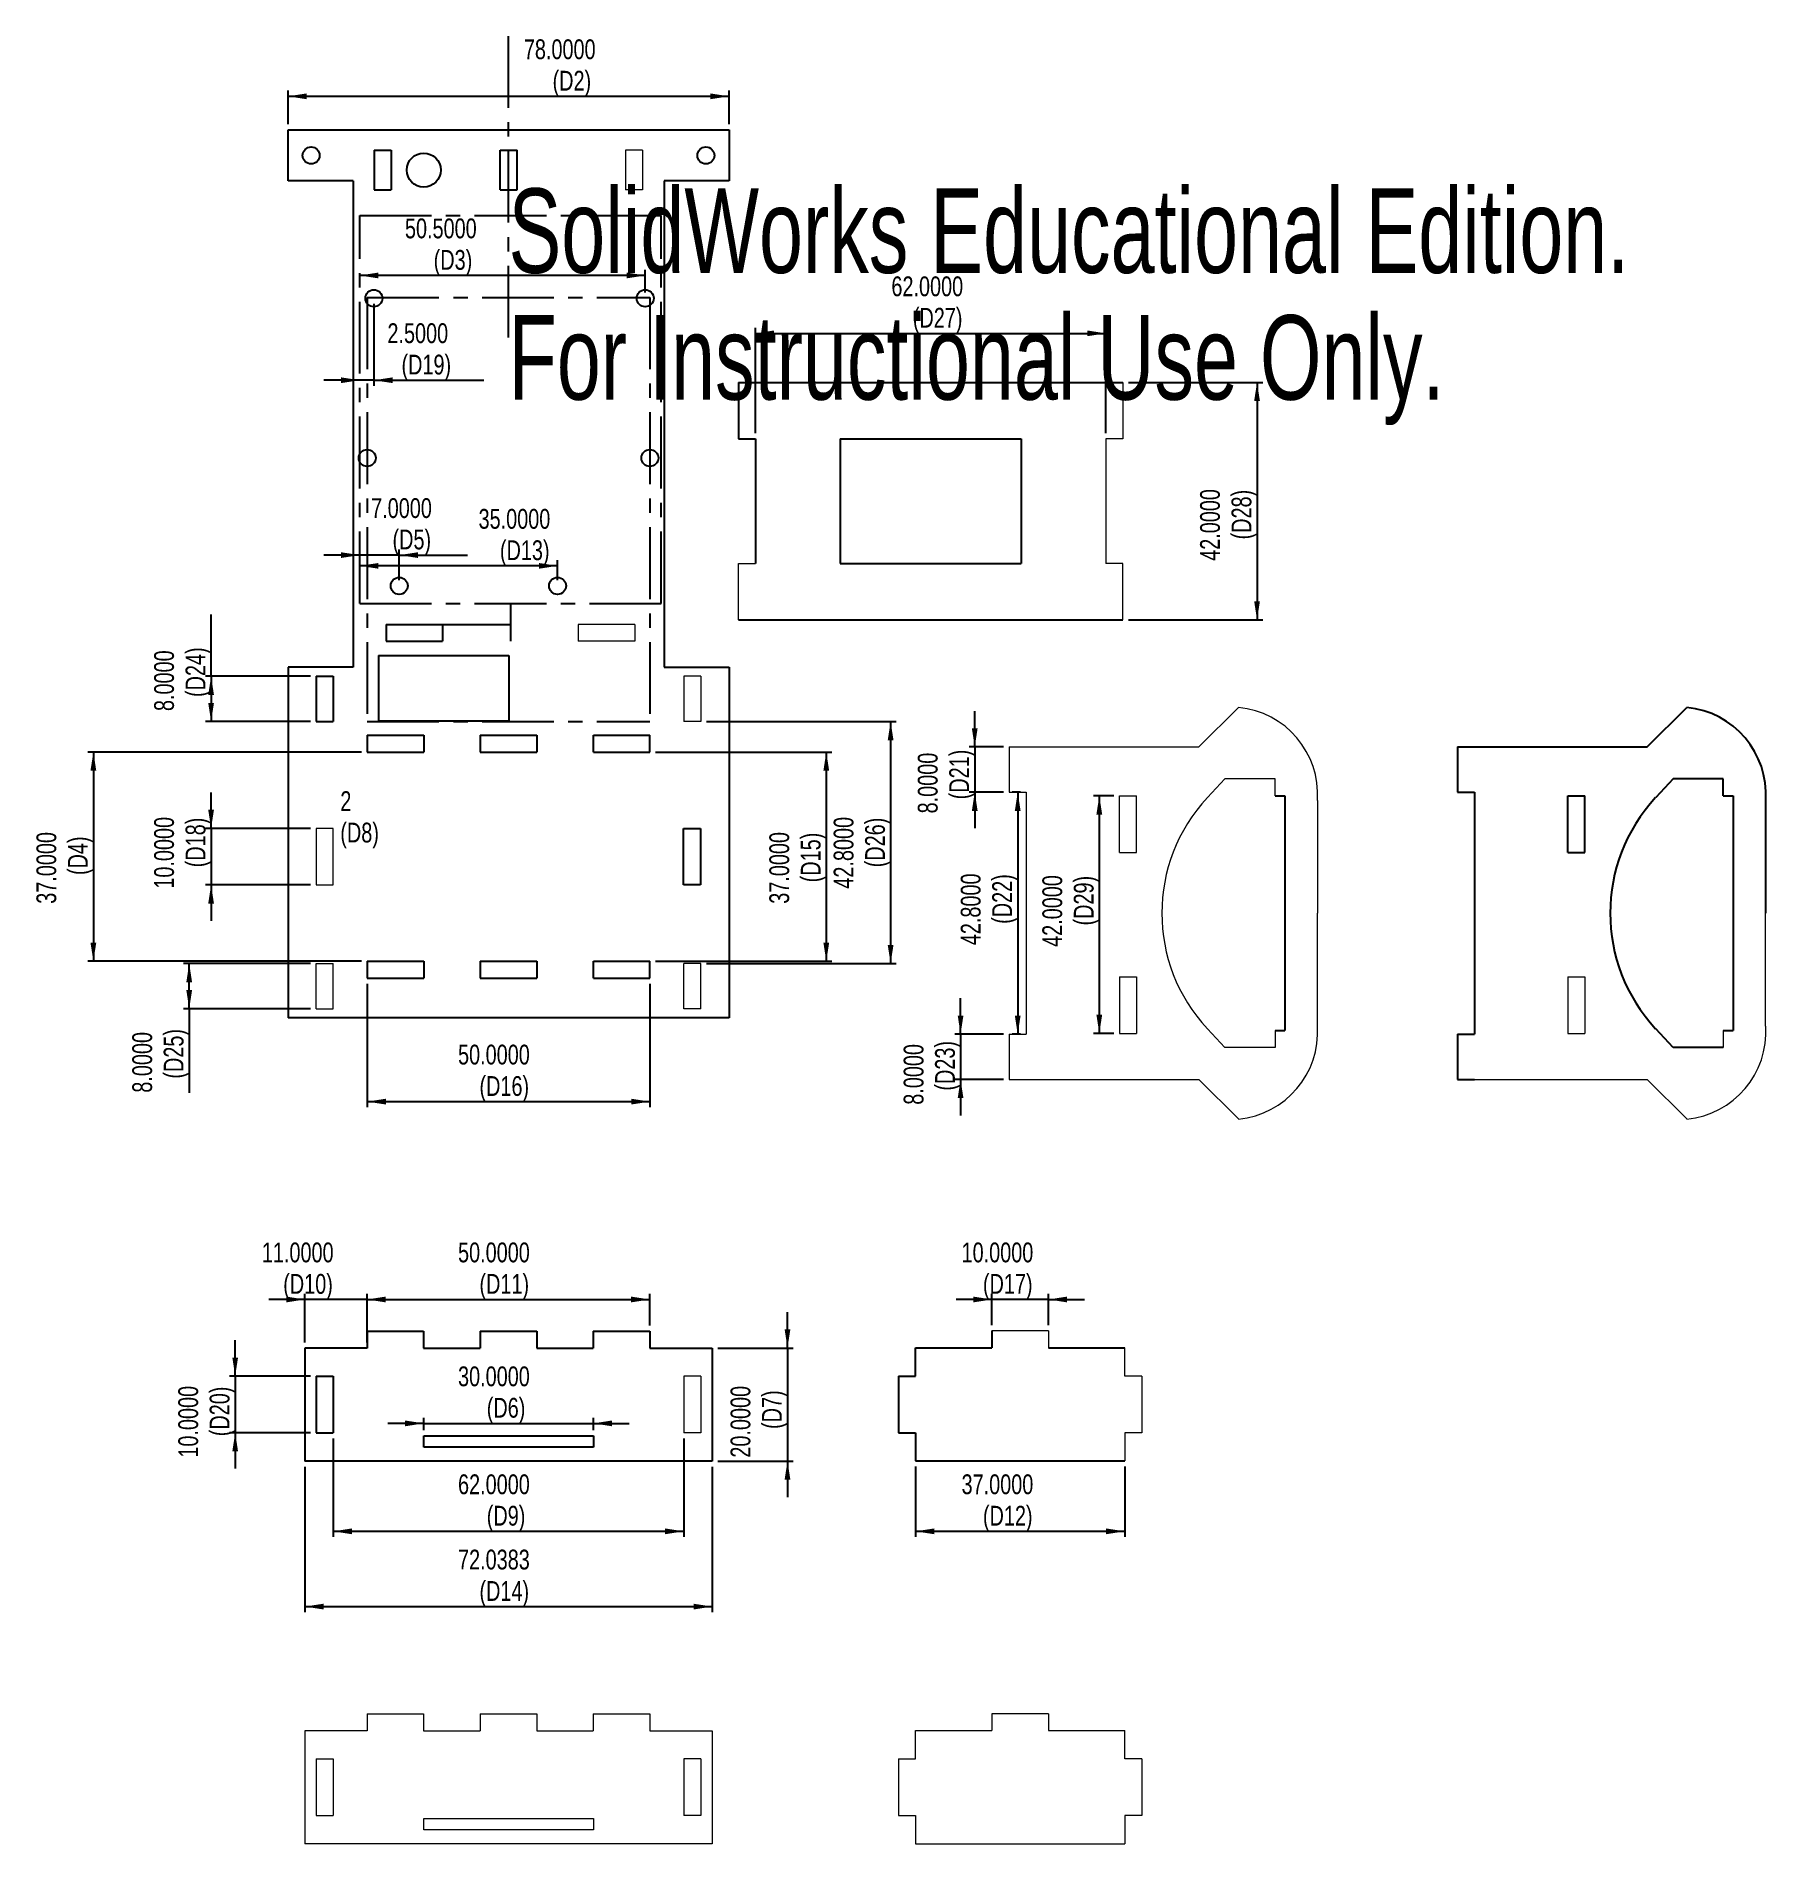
# Model space of a CAD drawing. Header units: millimetres. Extents: x -84 to 222, y -251 to 69.
import ezdxf

# ---------------------------------------------------------------- set-up
doc = ezdxf.new("R2010")
doc.units = ezdxf.units.MM
doc.linetypes.add('CENTERX2', pattern=[20.32, 12.7, -2.54, 2.54, -2.54])
doc.layers.add('SLD-0', color=179, linetype='Continuous')
doc.styles.add('SLDTEXTSTYLE0', font='TXT', dxfattribs={"width": 0.75})
doc.styles.add('SLDTEXTSTYLE1', font='TXT', dxfattribs={"width": 0.7})
doc.dimstyles.new('SLDDIMSTYLE0', dxfattribs={"dimtxt": 3.5, "dimasz": 3.302, "dimexe": 0, "dimexo": 0.0625, "dimgap": 0.875, "dimtad": 1, "dimdec": 0, "dimrnd": 1e-09, "dimzin": 4, "dimdsep": 46, "dimtxsty": 'SLDTEXTSTYLE0', "dimsah": 1, "dimcen": 0.09, "dimadec": 0, "dimazin": 1, "dimtfac": 1, "dimtdec": 4, "dimtofl": 0, "dimtmove": 0, "dimatfit": 3, "dimfxl": 1, "dimfrac": 2, "dimtolj": 1, "dimtzin": 12, "dimarcsym": 0})
doc.dimstyles.new('SLDDIMSTYLE1', dxfattribs={"dimtxt": 3.5, "dimasz": 3.302, "dimexe": 0, "dimexo": 0.0625, "dimgap": 0.875, "dimtad": 1, "dimdec": 0, "dimrnd": 1e-09, "dimzin": 4, "dimdsep": 46, "dimtxsty": 'SLDTEXTSTYLE0', "dimsah": 1, "dimcen": 0.09, "dimadec": 0, "dimazin": 1, "dimtfac": 1, "dimtdec": 4, "dimtmove": 0, "dimatfit": 0, "dimfxl": 1, "dimfrac": 2, "dimtolj": 1, "dimtzin": 12, "dimarcsym": 0})
doc.dimstyles.new('SLDDIMSTYLE2', dxfattribs={"dimtxt": 3.5, "dimasz": 3.302, "dimexe": 0, "dimexo": 0.0625, "dimgap": 0.875, "dimtad": 1, "dimdec": 0, "dimrnd": 1e-09, "dimzin": 12, "dimdsep": 46, "dimtxsty": 'SLDTEXTSTYLE0', "dimblk1": 'NONE', "dimblk2": 'NONE', "dimsah": 1, "dimcen": 0.09, "dimadec": 0, "dimazin": 3, "dimtfac": 1, "dimtdec": 4, "dimtmove": 0, "dimatfit": 0, "dimldrblk": 'NONE', "dimfxl": 1, "dimfrac": 2, "dimtolj": 1, "dimtzin": 12, "dimarcsym": 0})
doc.dimstyles.new('SLDDIMSTYLE3', dxfattribs={"dimtxt": 3.5, "dimasz": 3.302, "dimexe": 0, "dimexo": 0.0625, "dimgap": 0.875, "dimtad": 1, "dimdec": 0, "dimrnd": 1e-09, "dimzin": 12, "dimdsep": 46, "dimtxsty": 'SLDTEXTSTYLE0', "dimsah": 1, "dimcen": 0.09, "dimadec": 0, "dimazin": 3, "dimtfac": 1, "dimtdec": 4, "dimtofl": 0, "dimtmove": 0, "dimatfit": 3, "dimfxl": 1, "dimfrac": 2, "dimtolj": 1, "dimtzin": 12, "dimarcsym": 0})

# ---------------------------------------------------------------- blocks, each defined once
blk = doc.blocks.new('_D')
at = {"layer": 'SLD-0'}
for p, q in [((-39, 53.02), (-39, 58.96)), ((-39, 57.96), (39, 57.96)), ((39, 53.02), (39, 58.96))]:
    blk.add_line(p, q, dxfattribs=at)
for points in [[(-39, 57.96), (-35.7, 57.45), (-35.7, 58.47)], [(39, 57.96), (35.7, 58.47), (35.7, 57.45)]]:
    blk.add_solid(points, dxfattribs=at)
at = {"layer": 'SLD-0', "char_height": 3.5, "attachment_point": 1, "style": 'SLDTEXTSTYLE0'}
for s, insert in [('78.0000', (2.71, 68.03, 0.1)), ('(D2)', (7.79, 62.47, 0.1))]:
    blk.add_mtext(s, dxfattribs=dict(at, insert=insert))
blk = doc.blocks.new('_D_1')
at = {"layer": 'SLD-0'}
for p, q in [((24.18, 26.28), (-26.32, 26.28)), ((24.18, 23.24), (24.18, 27.28))]:
    blk.add_line(p, q, dxfattribs=at)
for points in [[(-26.32, 26.28), (-23.01, 25.77), (-23.01, 26.79)], [(24.18, 26.28), (20.88, 26.79), (20.88, 25.77)]]:
    blk.add_solid(points, dxfattribs=at)
at = {"layer": 'SLD-0', "char_height": 3.5, "attachment_point": 1, "style": 'SLDTEXTSTYLE0'}
for s, insert in [('50.5000', (-18.32, 36.35, 0.1)), ('(D3)', (-13.24, 30.79, 0.1))]:
    blk.add_mtext(s, dxfattribs=dict(at, insert=insert))
blk = doc.blocks.new('_D_2')
at = {"layer": 'SLD-0'}
for p, q in [((-19.32, -27.61), (-19.32, -22.17)), ((-26.32, -23.17), (-32.67, -23.17)), ((-19.32, -23.17), (-26.32, -23.17)), ((-19.32, -23.17), (-7.24, -23.17))]:
    blk.add_line(p, q, dxfattribs=at)
for points in [[(-26.32, -23.17), (-29.62, -22.67), (-29.62, -23.68)], [(-19.32, -23.17), (-16.01, -23.68), (-16.01, -22.67)]]:
    blk.add_solid(points, dxfattribs=at)
at = {"layer": 'SLD-0', "char_height": 3.5, "attachment_point": 1, "style": 'SLDTEXTSTYLE0'}
for s, insert in [('7.0000', (-24.3, -13.11, 0.1)), ('(D5)', (-20.52, -18.66, 0.1))]:
    blk.add_mtext(s, dxfattribs=dict(at, insert=insert))
blk = doc.blocks.new('_D_3')
at = {"color": 7, "linetype": 'Continuous', "lineweight": 0, "char_height": 3.5, "attachment_point": 1, "style": 'SLDTEXTSTYLE0'}
for s, insert in [('2', (-29.75, -64.93, 0.1)), ('(D8)', (-29.75, -70.49, 0.1))]:
    blk.add_mtext(s, dxfattribs=dict(at, insert=insert))
blk = doc.blocks.new('_NONE')
blk = doc.blocks.new('_D_4')
at = {"layer": 'SLD-0'}
for p, q in [((-26, -58), (-74.43, -58)), ((-73.43, -58), (-73.43, -95)), ((-26, -95), (-74.43, -95))]:
    blk.add_line(p, q, dxfattribs=at)
for points in [[(-73.43, -58), (-73.94, -61.3), (-72.92, -61.3)], [(-73.43, -95), (-72.92, -91.7), (-73.94, -91.7)]]:
    blk.add_solid(points, dxfattribs=at)
at = {"layer": 'SLD-0', "char_height": 3.5, "attachment_point": 1, "rotation": 90, "style": 'SLDTEXTSTYLE0'}
for s, insert in [('37.0000', (-83.5, -84.83, 0.1)), ('(D4)', (-77.94, -79.75, 0.1))]:
    blk.add_mtext(s, dxfattribs=dict(at, insert=insert))
blk = doc.blocks.new('_D_5')
at = {"layer": 'SLD-0'}
for p, q in [((85.5, -154.81), (79.15, -154.81)), ((85.5, -159.37), (85.5, -153.81)), ((95.5, -154.81), (85.5, -154.81)), ((95.5, -159.37), (95.5, -153.81)), ((95.5, -154.81), (101.85, -154.81))]:
    blk.add_line(p, q, dxfattribs=at)
for points in [[(85.5, -154.81), (82.2, -154.3), (82.2, -155.32)], [(95.5, -154.81), (98.8, -155.32), (98.8, -154.3)]]:
    blk.add_solid(points, dxfattribs=at)
at = {"layer": 'SLD-0', "char_height": 3.5, "attachment_point": 1, "style": 'SLDTEXTSTYLE0'}
for s, insert in [('10.0000', (80.13, -144.74, 0.1)), ('(D17)', (83.91, -150.3, 0.1))]:
    blk.add_mtext(s, dxfattribs=dict(at, insert=insert))
blk = doc.blocks.new('_D_6')
at = {"layer": 'SLD-0'}
for p, q in [((-52.61, -71.5), (-52.61, -65.15)), ((-35, -71.5), (-53.61, -71.5)), ((-52.61, -71.5), (-52.61, -81.5)), ((-35, -81.5), (-53.61, -81.5)), ((-52.61, -81.5), (-52.61, -87.85))]:
    blk.add_line(p, q, dxfattribs=at)
for points in [[(-52.61, -71.5), (-52.1, -68.2), (-53.12, -68.2)], [(-52.61, -81.5), (-53.12, -84.8), (-52.1, -84.8)]]:
    blk.add_solid(points, dxfattribs=at)
at = {"layer": 'SLD-0', "char_height": 3.5, "attachment_point": 1, "rotation": 90, "style": 'SLDTEXTSTYLE0'}
for s, insert in [('10.0000', (-62.68, -82.16, 0.1)), ('(D18)', (-57.12, -78.38, 0.1))]:
    blk.add_mtext(s, dxfattribs=dict(at, insert=insert))
blk = doc.blocks.new('_D_7')
at = {"layer": 'SLD-0'}
for p, q in [((-52.61, -44.6), (-52.61, -33.68)), ((-35, -44.6), (-53.61, -44.6)), ((-52.61, -44.6), (-52.61, -52.6)), ((-35, -52.6), (-53.61, -52.6))]:
    blk.add_line(p, q, dxfattribs=at)
for points in [[(-52.61, -44.6), (-53.12, -47.9), (-52.1, -47.9)], [(-52.61, -52.6), (-52.1, -49.3), (-53.12, -49.3)]]:
    blk.add_solid(points, dxfattribs=at)
at = {"layer": 'SLD-0', "char_height": 3.5, "attachment_point": 1, "rotation": 90, "style": 'SLDTEXTSTYLE0'}
for s, insert in [('8.0000', (-62.68, -50.75, 0.1)), ('(D24)', (-57.12, -48.26, 0.1))]:
    blk.add_mtext(s, dxfattribs=dict(at, insert=insert))
blk = doc.blocks.new('_D_8')
at = {"layer": 'SLD-0'}
for p, q in [((-35, -95.4), (-57.48, -95.4)), ((-56.48, -103.4), (-56.48, -95.4)), ((-35, -103.4), (-57.48, -103.4)), ((-56.48, -103.4), (-56.48, -118.24))]:
    blk.add_line(p, q, dxfattribs=at)
for points in [[(-56.48, -95.4), (-56.99, -98.7), (-55.97, -98.7)], [(-56.48, -103.4), (-55.97, -100.1), (-56.99, -100.1)]]:
    blk.add_solid(points, dxfattribs=at)
at = {"layer": 'SLD-0', "char_height": 3.5, "attachment_point": 1, "rotation": 90, "style": 'SLDTEXTSTYLE0'}
for s, insert in [('8.0000', (-66.55, -118.24, 0.1)), ('(D25)', (-60.99, -115.75, 0.1))]:
    blk.add_mtext(s, dxfattribs=dict(at, insert=insert))
blk = doc.blocks.new('_D_9')
at = {"layer": 'SLD-0'}
for p, q in [((8.68, -25.07), (-26.32, -25.07)), ((8.68, -27.61), (8.68, -24.07))]:
    blk.add_line(p, q, dxfattribs=at)
for points in [[(-26.32, -25.07), (-23.01, -25.58), (-23.01, -24.57)], [(8.68, -25.07), (5.38, -24.57), (5.38, -25.58)]]:
    blk.add_solid(points, dxfattribs=at)
at = {"layer": 'SLD-0', "char_height": 3.5, "attachment_point": 1, "style": 'SLDTEXTSTYLE0'}
for s, insert in [('35.0000', (-5.3, -15.01, 0.1)), ('(D13)', (-1.52, -20.56, 0.1))]:
    blk.add_mtext(s, dxfattribs=dict(at, insert=insert))
blk = doc.blocks.new('_D_10')
at = {"layer": 'SLD-0'}
for p, q in [((-23.82, 21.24), (-23.82, 6.75)), ((-26.32, 7.75), (-32.67, 7.75)), ((-23.82, 7.75), (-26.32, 7.75)), ((-23.82, 7.75), (-4.36, 7.75))]:
    blk.add_line(p, q, dxfattribs=at)
for points in [[(-26.32, 7.75), (-29.62, 8.26), (-29.62, 7.25)], [(-23.82, 7.75), (-20.51, 7.25), (-20.51, 8.26)]]:
    blk.add_solid(points, dxfattribs=at)
at = {"layer": 'SLD-0', "char_height": 3.5, "attachment_point": 1, "style": 'SLDTEXTSTYLE0'}
for s, insert in [('2.5000', (-21.42, 17.82, 0.1)), ('(D19)', (-18.93, 12.27, 0.1))]:
    blk.add_mtext(s, dxfattribs=dict(at, insert=insert))
blk = doc.blocks.new('_D_11')
at = {"layer": 'SLD-0'}
for p, q in [((-15, -177.93), (-15, -175.72)), ((15, -177.93), (15, -175.72)), ((-15, -176.72), (-21.35, -176.72)), ((-15, -176.72), (15, -176.72)), ((15, -176.72), (21.35, -176.72))]:
    blk.add_line(p, q, dxfattribs=at)
for points in [[(-15, -176.72), (-18.3, -176.21), (-18.3, -177.23)], [(15, -176.72), (18.3, -177.23), (18.3, -176.21)]]:
    blk.add_solid(points, dxfattribs=at)
at = {"layer": 'SLD-0', "char_height": 3.5, "attachment_point": 1, "style": 'SLDTEXTSTYLE0'}
for s, insert in [('30.0000', (-8.93, -166.65, 0.1)), ('(D6)', (-3.85, -172.21, 0.1))]:
    blk.add_mtext(s, dxfattribs=dict(at, insert=insert))
blk = doc.blocks.new('_D_12')
at = {"layer": 'SLD-0'}
for p, q in [((-48.35, -168.37), (-48.35, -162.02)), ((-35, -168.37), (-49.35, -168.37)), ((-48.35, -168.37), (-48.35, -178.37)), ((-35, -178.37), (-49.35, -178.37)), ((-48.35, -178.37), (-48.35, -184.72))]:
    blk.add_line(p, q, dxfattribs=at)
for points in [[(-48.35, -168.37), (-47.84, -165.07), (-48.85, -165.07)], [(-48.35, -178.37), (-48.85, -181.67), (-47.84, -181.67)]]:
    blk.add_solid(points, dxfattribs=at)
at = {"layer": 'SLD-0', "char_height": 3.5, "attachment_point": 1, "rotation": 90, "style": 'SLDTEXTSTYLE0'}
for s, insert in [('10.0000', (-58.41, -182.78, 0.1)), ('(D20)', (-52.86, -178.99, 0.1))]:
    blk.add_mtext(s, dxfattribs=dict(at, insert=insert))
blk = doc.blocks.new('_D_13')
at = {"layer": 'SLD-0'}
for p, q in [((49.34, -163.39), (49.34, -157.04)), ((37.02, -163.39), (50.34, -163.39)), ((49.34, -163.39), (49.34, -183.39)), ((37.02, -183.39), (50.34, -183.39)), ((49.34, -183.39), (49.34, -189.74))]:
    blk.add_line(p, q, dxfattribs=at)
for points in [[(49.34, -163.39), (49.85, -160.08), (48.83, -160.08)], [(49.34, -183.39), (48.83, -186.69), (49.85, -186.69)]]:
    blk.add_solid(points, dxfattribs=at)
at = {"layer": 'SLD-0', "char_height": 3.5, "attachment_point": 1, "rotation": 90, "style": 'SLDTEXTSTYLE0'}
for s, insert in [('20.0000', (39.27, -182.78, 0.1)), ('(D7)', (44.83, -177.7, 0.1))]:
    blk.add_mtext(s, dxfattribs=dict(at, insert=insert))
blk = doc.blocks.new('_D_14')
at = {"layer": 'SLD-0'}
for p, q in [((-36.02, -154.81), (-42.37, -154.81)), ((-36.02, -162.39), (-36.02, -153.81)), ((-25.02, -154.81), (-36.02, -154.81)), ((-25.02, -162.39), (-25.02, -153.81)), ((-25.02, -154.81), (-18.67, -154.81))]:
    blk.add_line(p, q, dxfattribs=at)
for points in [[(-36.02, -154.81), (-39.32, -154.3), (-39.32, -155.32)], [(-25.02, -154.81), (-21.72, -155.32), (-21.72, -154.3)]]:
    blk.add_solid(points, dxfattribs=at)
at = {"layer": 'SLD-0', "char_height": 3.5, "attachment_point": 1, "style": 'SLDTEXTSTYLE0'}
for s, insert in [('11.0000', (-43.63, -144.74, 0.1)), ('(D10)', (-39.85, -150.3, 0.1))]:
    blk.add_mtext(s, dxfattribs=dict(at, insert=insert))
blk = doc.blocks.new('_D_15')
at = {"layer": 'SLD-0'}
for p, q in [((-31, -179.37), (-31, -196.81)), ((31, -179.37), (31, -196.81)), ((-31, -195.81), (31, -195.81))]:
    blk.add_line(p, q, dxfattribs=at)
for points in [[(-31, -195.81), (-27.7, -196.32), (-27.7, -195.3)], [(31, -195.81), (27.7, -195.3), (27.7, -196.32)]]:
    blk.add_solid(points, dxfattribs=at)
at = {"layer": 'SLD-0', "char_height": 3.5, "attachment_point": 1, "style": 'SLDTEXTSTYLE0'}
for s, insert in [('62.0000', (-8.93, -185.74, 0.1)), ('(D9)', (-3.85, -191.3, 0.1))]:
    blk.add_mtext(s, dxfattribs=dict(at, insert=insert))
blk = doc.blocks.new('_D_16')
at = {"layer": 'SLD-0'}
for p, q in [((-36.02, -184.39), (-36.02, -210.12)), ((36.02, -184.39), (36.02, -210.12)), ((-36.02, -209.12), (36.02, -209.12))]:
    blk.add_line(p, q, dxfattribs=at)
for points in [[(-36.02, -209.12), (-32.72, -209.63), (-32.72, -208.61)], [(36.02, -209.12), (32.72, -208.61), (32.72, -209.63)]]:
    blk.add_solid(points, dxfattribs=at)
at = {"layer": 'SLD-0', "char_height": 3.5, "attachment_point": 1, "style": 'SLDTEXTSTYLE0'}
for s, insert in [('72.0383', (-8.93, -199.05, 0.1)), ('(D14)', (-5.14, -204.61, 0.1))]:
    blk.add_mtext(s, dxfattribs=dict(at, insert=insert))
blk = doc.blocks.new('_D_17')
at = {"layer": 'SLD-0'}
for p, q in [((-25.02, -159.39), (-25.02, -153.81)), ((-25.02, -154.81), (24.98, -154.81)), ((24.98, -159.39), (24.98, -153.81))]:
    blk.add_line(p, q, dxfattribs=at)
for points in [[(-25.02, -154.81), (-21.72, -155.32), (-21.72, -154.3)], [(24.98, -154.81), (21.68, -154.3), (21.68, -155.32)]]:
    blk.add_solid(points, dxfattribs=at)
at = {"layer": 'SLD-0', "char_height": 3.5, "attachment_point": 1, "style": 'SLDTEXTSTYLE0'}
for s, insert in [('50.0000', (-8.93, -144.74, 0.1)), ('(D11)', (-5.14, -150.3, 0.1))]:
    blk.add_mtext(s, dxfattribs=dict(at, insert=insert))
blk = doc.blocks.new('_D_18')
at = {"layer": 'SLD-0'}
for p, q in [((72, -184.37), (72, -196.81)), ((109, -184.37), (109, -196.81)), ((72, -195.81), (109, -195.81))]:
    blk.add_line(p, q, dxfattribs=at)
for points in [[(72, -195.81), (75.3, -196.32), (75.3, -195.3)], [(109, -195.81), (105.7, -195.3), (105.7, -196.32)]]:
    blk.add_solid(points, dxfattribs=at)
at = {"layer": 'SLD-0', "char_height": 3.5, "attachment_point": 1, "style": 'SLDTEXTSTYLE0'}
for s, insert in [('37.0000', (80.13, -185.74, 0.1)), ('(D12)', (83.91, -191.3, 0.1))]:
    blk.add_mtext(s, dxfattribs=dict(at, insert=insert))
blk = doc.blocks.new('_D_19')
at = {"layer": 'SLD-0'}
for p, q in [((26, -58), (57.2, -58)), ((56.2, -58), (56.2, -95)), ((26, -95), (57.2, -95))]:
    blk.add_line(p, q, dxfattribs=at)
for points in [[(56.2, -58), (55.69, -61.3), (56.71, -61.3)], [(56.2, -95), (56.71, -91.7), (55.69, -91.7)]]:
    blk.add_solid(points, dxfattribs=at)
at = {"layer": 'SLD-0', "char_height": 3.5, "attachment_point": 1, "rotation": 90, "style": 'SLDTEXTSTYLE0'}
for s, insert in [('37.0000', (46.13, -84.83, 0.1)), ('(D15)', (51.69, -81.04, 0.1))]:
    blk.add_mtext(s, dxfattribs=dict(at, insert=insert))
blk = doc.blocks.new('_D_20')
at = {"layer": 'SLD-0'}
for p, q in [((-25, -99), (-25, -120.82)), ((25, -99), (25, -120.82)), ((-25, -119.82), (25, -119.82))]:
    blk.add_line(p, q, dxfattribs=at)
for points in [[(-25, -119.82), (-21.7, -120.33), (-21.7, -119.31)], [(25, -119.82), (21.7, -119.31), (21.7, -120.33)]]:
    blk.add_solid(points, dxfattribs=at)
at = {"layer": 'SLD-0', "char_height": 3.5, "attachment_point": 1, "style": 'SLDTEXTSTYLE0'}
for s, insert in [('50.0000', (-8.93, -109.75, 0.1)), ('(D16)', (-5.14, -115.31, 0.1))]:
    blk.add_mtext(s, dxfattribs=dict(at, insert=insert))
blk = doc.blocks.new('_D_21')
at = {"layer": 'SLD-0'}
for p, q in [((82.46, -57.1), (82.46, -50.75)), ((87.56, -57.1), (81.46, -57.1)), ((82.46, -57.1), (82.46, -65.1)), ((87.56, -65.1), (81.46, -65.1)), ((82.46, -65.1), (82.46, -71.45))]:
    blk.add_line(p, q, dxfattribs=at)
for points in [[(82.46, -57.1), (82.97, -53.8), (81.95, -53.8)], [(82.46, -65.1), (81.95, -68.4), (82.97, -68.4)]]:
    blk.add_solid(points, dxfattribs=at)
at = {"layer": 'SLD-0', "char_height": 3.5, "attachment_point": 1, "rotation": 90, "style": 'SLDTEXTSTYLE0'}
for s, insert in [('8.0000', (72.39, -68.85, 0.1)), ('(D21)', (77.95, -66.36, 0.1))]:
    blk.add_mtext(s, dxfattribs=dict(at, insert=insert))
blk = doc.blocks.new('_D_22')
at = {"layer": 'SLD-0'}
for p, q in [((90.56, -65.1), (89.06, -65.1)), ((90.06, -65.1), (90.06, -107.9)), ((90.56, -107.9), (89.06, -107.9))]:
    blk.add_line(p, q, dxfattribs=at)
for points in [[(90.06, -65.1), (89.55, -68.4), (90.57, -68.4)], [(90.06, -107.9), (90.57, -104.6), (89.55, -104.6)]]:
    blk.add_solid(points, dxfattribs=at)
at = {"layer": 'SLD-0', "char_height": 3.5, "attachment_point": 1, "rotation": 90, "style": 'SLDTEXTSTYLE0'}
for s, insert in [('42.8000', (79.99, -92.16, 0.1)), ('(D22)', (85.55, -88.38, 0.1))]:
    blk.add_mtext(s, dxfattribs=dict(at, insert=insert))
blk = doc.blocks.new('_D_23')
at = {"layer": 'SLD-0'}
for p, q in [((79.95, -107.9), (79.95, -101.55)), ((87.56, -107.9), (78.95, -107.9)), ((79.95, -107.9), (79.95, -115.9)), ((87.56, -115.9), (78.95, -115.9)), ((79.95, -115.9), (79.95, -122.25))]:
    blk.add_line(p, q, dxfattribs=at)
for points in [[(79.95, -107.9), (80.46, -104.6), (79.45, -104.6)], [(79.95, -115.9), (79.45, -119.2), (80.46, -119.2)]]:
    blk.add_solid(points, dxfattribs=at)
at = {"layer": 'SLD-0', "char_height": 3.5, "attachment_point": 1, "rotation": 90, "style": 'SLDTEXTSTYLE0'}
for s, insert in [('8.0000', (69.89, -120.37, 0.1)), ('(D23)', (75.44, -117.87, 0.1))]:
    blk.add_mtext(s, dxfattribs=dict(at, insert=insert))
blk = doc.blocks.new('_D_24')
at = {"layer": 'SLD-0'}
for p, q in [((35, -52.6), (68.58, -52.6)), ((67.58, -52.6), (67.58, -95.4)), ((35, -95.4), (68.58, -95.4))]:
    blk.add_line(p, q, dxfattribs=at)
for points in [[(67.58, -52.6), (67.07, -55.9), (68.09, -55.9)], [(67.58, -95.4), (68.09, -92.1), (67.07, -92.1)]]:
    blk.add_solid(points, dxfattribs=at)
at = {"layer": 'SLD-0', "char_height": 3.5, "attachment_point": 1, "rotation": 90, "style": 'SLDTEXTSTYLE0'}
for s, insert in [('42.8000', (57.51, -82.16, 0.1)), ('(D26)', (63.07, -78.38, 0.1))]:
    blk.add_mtext(s, dxfattribs=dict(at, insert=insert))
blk = doc.blocks.new('_D_25')
at = {"layer": 'SLD-0'}
for p, q in [((43.66, -1.63), (43.66, 17.04)), ((43.66, 16.04), (105.66, 16.04)), ((105.66, -1.63), (105.66, 17.04))]:
    blk.add_line(p, q, dxfattribs=at)
for points in [[(43.66, 16.04), (46.97, 15.54), (46.97, 16.55)], [(105.66, 16.04), (102.36, 16.55), (102.36, 15.54)]]:
    blk.add_solid(points, dxfattribs=at)
at = {"layer": 'SLD-0', "char_height": 3.5, "attachment_point": 1, "style": 'SLDTEXTSTYLE0'}
for s, insert in [('62.0000', (67.72, 26.11, 0.1)), ('(D27)', (71.51, 20.55, 0.1))]:
    blk.add_mtext(s, dxfattribs=dict(at, insert=insert))
blk = doc.blocks.new('_D_26')
at = {"layer": 'SLD-0'}
for p, q in [((109.66, 7.37), (133.39, 7.37)), ((132.39, 7.37), (132.39, -34.63)), ((109.66, -34.63), (133.39, -34.63))]:
    blk.add_line(p, q, dxfattribs=at)
for points in [[(132.39, 7.37), (131.88, 4.07), (132.9, 4.07)], [(132.39, -34.63), (132.9, -31.33), (131.88, -31.33)]]:
    blk.add_solid(points, dxfattribs=at)
at = {"layer": 'SLD-0', "char_height": 3.5, "attachment_point": 1, "rotation": 90, "style": 'SLDTEXTSTYLE0'}
for s, insert in [('42.0000', (122.32, -24.19, 0.1)), ('(D28)', (127.88, -20.4, 0.1))]:
    blk.add_mtext(s, dxfattribs=dict(at, insert=insert))
blk = doc.blocks.new('_D_27')
at = {"layer": 'SLD-0'}
for p, q in [((107.06, -65.75), (103.49, -65.75)), ((104.49, -65.75), (104.49, -107.75)), ((107.06, -107.75), (103.49, -107.75))]:
    blk.add_line(p, q, dxfattribs=at)
for points in [[(104.49, -65.75), (103.98, -69.05), (105, -69.05)], [(104.49, -107.75), (105, -104.44), (103.98, -104.44)]]:
    blk.add_solid(points, dxfattribs=at)
at = {"layer": 'SLD-0', "char_height": 3.5, "attachment_point": 1, "rotation": 90, "style": 'SLDTEXTSTYLE0'}
for s, insert in [('42.0000', (94.42, -92.46, 0.1)), ('(D29)', (99.98, -88.67, 0.1))]:
    blk.add_mtext(s, dxfattribs=dict(at, insert=insert))

msp = doc.modelspace()

# ---------------------------------------------------------------- linework, layer by layer
at = {"color": 179, "linetype": 'Continuous', "lineweight": 0}
for p, q in [((122.11, -57.1), (129.1, -50.11)), ((88.56, -57.1), (88.56, -65.1)), ((88.56, -57.1), (91.56, -57.1)), ((91.56, -57.1), (122.11, -57.1)), ((126.68, -62.75), (123.61, -66.05)), ((135.57, -62.75), (126.68, -62.75)), ((135.57, -65.75), (135.57, -62.75)), ((88.56, -65.1), (91.56, -65.1)), ((91.56, -65.1), (91.56, -107.9)), ((108.06, -75.75), (108.06, -65.75)), ((108.06, -65.75), (111.06, -65.75)), ((111.06, -75.75), (111.06, -65.75)), ((143.06, -66.55), (143.06, -86.5)), ((108.06, -75.75), (111.06, -75.75)), ((143.06, -106.45), (143.06, -86.5)), ((108.06, -97.75), (108.06, -107.75)), ((108.06, -97.75), (111.06, -97.75)), ((111.06, -97.75), (111.06, -107.75)), ((88.56, -107.9), (88.56, -115.9)), ((88.56, -107.9), (91.56, -107.9)), ((108.06, -107.75), (111.06, -107.75)), ((126.68, -110.25), (123.61, -106.95)), ((135.57, -107.25), (135.57, -110.25)), ((135.57, -110.25), (126.68, -110.25)), ((88.56, -115.9), (91.56, -115.9)), ((91.56, -115.9), (122.11, -115.9)), ((122.11, -115.9), (129.1, -122.89)), ((-25.02, -228.08), (-25.02, -231.08)), ((-25.02, -228.08), (-15.02, -228.08)), ((-15.02, -228.08), (-15.02, -231.08)), ((-5.02, -228.08), (-5.02, -231.08)), ((-5.02, -228.08), (5.02, -228.08)), ((5.02, -228.08), (5.02, -231.08)), ((14.98, -228.08), (14.98, -231.08)), ((14.98, -228.08), (24.98, -228.08)), ((24.98, -228.08), (24.98, -231.08)), ((85.5, -228.06), (85.5, -231.06)), ((95.5, -228.06), (85.5, -228.06)), ((95.5, -228.06), (95.5, -231.06)), ((-25.02, -231.08), (-36.02, -231.08)), ((-36.02, -231.08), (-36.02, -251.08)), ((-15.02, -231.08), (-5.02, -231.08)), ((5.02, -231.08), (14.98, -231.08)), ((24.98, -231.08), (36.02, -231.08)), ((36.02, -231.08), (36.02, -251.08)), ((72, -231.06), (85.5, -231.06)), ((72, -236.06), (72, -231.06)), ((95.5, -231.06), (109, -231.06)), ((109, -236.06), (109, -231.06)), ((-34, -236.06), (-31, -236.06)), ((-34, -236.06), (-34, -246.06)), ((-31, -236.06), (-31, -246.06)), ((31, -236.06), (31, -246.06)), ((34, -236.06), (31, -236.06)), ((34, -236.06), (34, -246.06)), ((69, -236.06), (69, -246.06)), ((69, -236.06), (72, -236.06)), ((112, -236.06), (109, -236.06)), ((112, -236.06), (112, -246.06)), ((-34, -246.06), (-31, -246.06)), ((34, -246.06), (31, -246.06)), ((69, -246.06), (72, -246.06)), ((72, -246.06), (72, -251.06)), ((112, -246.06), (109, -246.06)), ((109, -246.06), (109, -251.06)), ((-15, -248.61), (-15, -246.61)), ((-15, -246.61), (15, -246.61)), ((0, -248.61), (-15, -248.61)), ((15, -248.61), (0, -248.61)), ((15, -246.61), (15, -248.61)), ((36.02, -251.08), (-36.02, -251.08)), ((72, -251.06), (109, -251.06))]:
    msp.add_line(p, q, dxfattribs=at)
for centre, radius, start, end in [((127.66, -65.48), 15.44, 356.0572, 84.6445), ((145.56, -86.5), 30, 137.0361, 222.9639), ((127.66, -107.52), 15.44, 275.3555, 3.9428)]:
    msp.add_arc(centre, radius, start, end, dxfattribs=at)
at = {"layer": 'SLD-0', "linetype": 'CENTERX2'}
for p, q in [((-0.03, 15.3), (-0.03, 68.6)), ((-26.32, -31.71), (-26.32, 36.89)), ((-26.32, 36.89), (26.98, 36.89)), ((26.98, -31.71), (26.98, 36.89)), ((-25, 22.4), (25, 22.4)), ((-25, 22.4), (-25, -52.6)), ((25, 22.4), (25, -52.6)), ((-26.32, -31.71), (26.98, -31.71)), ((-25, -52.6), (25, -52.6))]:
    msp.add_line(p, q, dxfattribs=at)
at = {"layer": 'SLD-0'}
for p, q in [((-39, 43), (-39, 52.02)), ((-39, 52.02), (39, 52.02)), ((39, 52.02), (39, 43)), ((-23.75, 48.42), (-20.75, 48.42)), ((-23.75, 48.42), (-23.75, 41.42)), ((-20.75, 48.42), (-20.75, 41.42)), ((-1.5, 41.42), (-1.5, 48.42)), ((-1.5, 48.42), (1.5, 48.42)), ((1.5, 41.42), (1.5, 48.42)), ((-27.5, 43), (-39, 43)), ((-27.5, 43), (-27.5, -43)), ((39, 43), (27.5, 43)), ((27.5, 43), (27.5, -43)), ((-23.75, 41.42), (-20.75, 41.42)), ((-1.5, 41.42), (1.5, 41.42)), ((40.66, 7.37), (108.66, 7.37)), ((40.66, 7.37), (40.66, -2.63)), ((40.66, -2.63), (43.66, -2.63)), ((43.66, -2.63), (43.66, -24.63)), ((58.66, -2.63), (90.66, -2.63)), ((58.66, -2.63), (58.66, -24.63)), ((90.66, -2.63), (90.66, -24.63)), ((58.66, -24.63), (90.66, -24.63)), ((0.33, -31.71), (0.33, -38.42)), ((40.66, -34.63), (108.66, -34.63)), ((-21.67, -35.42), (-11.67, -35.42)), ((-21.67, -35.42), (-21.67, -38.42)), ((-11.67, -35.42), (0.33, -35.42)), ((-11.67, -35.42), (-11.67, -38.42)), ((-22.97, -40.92), (0.03, -40.92)), ((-22.97, -40.92), (-22.97, -52.5)), ((-21.67, -38.42), (-11.67, -38.42)), ((0.03, -40.92), (0.03, -52.5)), ((-27.5, -43), (-39, -43)), ((-39, -43), (-39, -105)), ((-34, -44.6), (-31, -44.6)), ((-34, -44.6), (-34, -52.6)), ((-31, -44.6), (-31, -52.6)), ((27.5, -43), (39, -43)), ((39, -43), (39, -105)), ((201.4, -57.1), (208.39, -50.11)), ((-34, -52.6), (-31, -52.6)), ((-22.97, -52.5), (0.03, -52.5)), ((-25, -55), (-15, -55)), ((-25, -55), (-25, -58)), ((-15, -55), (-15, -58)), ((-5, -55), (5, -55)), ((-5, -55), (-5, -58)), ((5, -55), (5, -58)), ((15, -58), (15, -55)), ((15, -55), (25, -55)), ((25, -58), (25, -55)), ((167.85, -57.1), (167.85, -65.1)), ((167.85, -57.1), (170.85, -57.1)), ((170.85, -57.1), (201.4, -57.1)), ((-25, -58), (-15, -58)), ((-5, -58), (5, -58)), ((15, -58), (25, -58)), ((205.97, -62.75), (202.9, -66.05)), ((214.86, -62.75), (205.97, -62.75)), ((214.86, -65.75), (214.86, -62.75)), ((135.57, -65.75), (137.31, -65.75)), ((137.31, -65.75), (137.31, -107.25)), ((167.85, -65.1), (170.85, -65.1)), ((170.85, -65.1), (170.85, -107.9)), ((187.35, -75.75), (187.35, -65.75)), ((187.35, -65.75), (190.35, -65.75)), ((190.35, -75.75), (190.35, -65.75)), ((214.86, -65.75), (216.6, -65.75)), ((216.6, -65.75), (216.6, -107.25)), ((222.35, -66.55), (222.35, -86.5)), ((30.94, -76.5), (30.94, -71.5)), ((30.94, -71.5), (33.94, -71.5)), ((33.94, -71.5), (33.94, -81.5)), ((30.94, -81.5), (30.94, -76.5)), ((187.35, -75.75), (190.35, -75.75)), ((33.94, -81.5), (30.94, -81.5)), ((-25, -95), (-15, -95)), ((-25, -95), (-25, -98)), ((-15, -95), (-15, -98)), ((-5, -95), (5, -95)), ((-5, -95), (-5, -98)), ((5, -95), (5, -98)), ((15, -98), (15, -95)), ((15, -95), (25, -95)), ((25, -98), (25, -95)), ((-25, -98), (-15, -98)), ((-5, -98), (5, -98)), ((15, -98), (25, -98)), ((39, -105), (-39, -105)), ((135.57, -107.25), (137.31, -107.25)), ((167.85, -107.9), (167.85, -115.9)), ((167.85, -107.9), (170.85, -107.9)), ((205.97, -110.25), (202.9, -106.95)), ((214.86, -107.25), (216.6, -107.25)), ((214.86, -110.25), (205.97, -110.25)), ((167.85, -115.9), (170.85, -115.9)), ((-25.02, -160.39), (-15.02, -160.39)), ((-25.02, -160.39), (-25.02, -163.39)), ((-15.02, -160.39), (-15.02, -163.39)), ((-5.02, -160.39), (5.02, -160.39)), ((-5.02, -160.39), (-5.02, -163.39)), ((5.02, -160.39), (5.02, -163.39)), ((14.98, -160.39), (24.98, -160.39)), ((14.98, -160.39), (14.98, -163.39)), ((24.98, -160.39), (24.98, -163.39)), ((85.5, -160.37), (85.5, -163.37)), ((-25.02, -163.39), (-36.02, -163.39)), ((-36.02, -163.39), (-36.02, -183.39)), ((-15.02, -163.39), (-5.02, -163.39)), ((5.02, -163.39), (14.98, -163.39)), ((24.98, -163.39), (36.02, -163.39)), ((36.02, -163.39), (36.02, -183.39)), ((72, -168.37), (72, -163.37)), ((72, -163.37), (85.5, -163.37)), ((95.5, -163.37), (109, -163.37)), ((-34, -168.37), (-31, -168.37)), ((-34, -168.37), (-34, -178.37)), ((-31, -168.37), (-31, -178.37)), ((69, -168.37), (72, -168.37)), ((69, -168.37), (69, -178.37)), ((-34, -178.37), (-31, -178.37)), ((-15, -180.93), (-15, -178.93)), ((-15, -178.93), (15, -178.93)), ((15, -178.93), (15, -180.93)), ((69, -178.37), (72, -178.37)), ((72, -178.37), (72, -183.37)), ((0, -180.93), (-15, -180.93)), ((15, -180.93), (0, -180.93)), ((36.02, -183.39), (-36.02, -183.39)), ((72, -183.37), (109, -183.37))]:
    msp.add_line(p, q, dxfattribs=at)
at = {"layer": 'SLD-0', "color": 179, "linetype": 'Continuous', "lineweight": 0}
for p, q in [((20.69, 48.42), (20.69, 41.42)), ((23.69, 48.42), (20.69, 48.42)), ((23.69, 48.42), (23.69, 41.42)), ((23.69, 41.42), (20.69, 41.42)), ((108.66, 7.37), (108.66, -2.63)), ((105.66, -2.63), (105.66, -24.63)), ((108.66, -2.63), (105.66, -2.63)), ((40.66, -24.63), (43.66, -24.63)), ((40.66, -34.63), (40.66, -24.63)), ((108.66, -24.63), (105.66, -24.63)), ((108.66, -34.63), (108.66, -24.63)), ((12.33, -35.42), (12.33, -38.42)), ((22.33, -35.42), (12.33, -35.42)), ((22.33, -35.42), (22.33, -38.42)), ((22.33, -38.42), (12.33, -38.42)), ((31, -44.6), (31, -52.6)), ((34, -44.6), (31, -44.6)), ((34, -44.6), (34, -52.6)), ((34, -52.6), (31, -52.6)), ((-34, -71.5), (-34, -81.5)), ((-31, -71.5), (-34, -71.5)), ((-31, -76.5), (-31, -71.5)), ((-31, -81.5), (-31, -76.5)), ((-34, -81.5), (-31, -81.5)), ((222.35, -106.45), (222.35, -86.5)), ((-34, -95.4), (-31, -95.4)), ((-34, -103.4), (-34, -95.4)), ((-31, -103.4), (-31, -95.4)), ((34, -95.4), (31, -95.4)), ((31, -103.4), (31, -95.4)), ((34, -103.4), (34, -95.4)), ((187.35, -97.75), (187.35, -107.75)), ((187.35, -97.75), (190.35, -97.75)), ((190.35, -97.75), (190.35, -107.75)), ((-34, -103.4), (-31, -103.4)), ((34, -103.4), (31, -103.4)), ((187.35, -107.75), (190.35, -107.75)), ((214.86, -107.25), (214.86, -110.25)), ((170.85, -115.9), (201.4, -115.9)), ((201.4, -115.9), (208.39, -122.89)), ((95.5, -160.37), (85.5, -160.37)), ((95.5, -160.37), (95.5, -163.37)), ((109, -168.37), (109, -163.37)), ((31, -168.37), (31, -178.37)), ((34, -168.37), (31, -168.37)), ((34, -168.37), (34, -178.37)), ((112, -168.37), (109, -168.37)), ((112, -168.37), (112, -178.37)), ((34, -178.37), (31, -178.37)), ((109, -178.37), (109, -183.37)), ((112, -178.37), (109, -178.37))]:
    msp.add_line(p, q, dxfattribs=at)
at = {"layer": 'SLD-0'}
for centre, radius in [((-34.92, 47.51), 1.5), ((34.92, 47.51), 1.5), ((-15, 44.92), 3), ((-23.82, 22.24), 1.5), ((24.18, 22.24), 1.5), ((-25, -6), 1.5), ((25, -6), 1.5), ((-19.32, -28.61), 1.5), ((8.68, -28.61), 1.5)]:
    msp.add_circle(centre, radius, dxfattribs=at)
for centre, radius, start, end in [((206.95, -65.48), 15.44, 356.0572, 84.6445), ((224.85, -86.5), 30, 137.0361, 222.9639)]:
    msp.add_arc(centre, radius, start, end, dxfattribs=at)
at = {"layer": 'SLD-0', "color": 179, "linetype": 'Continuous', "lineweight": 0}
msp.add_arc((206.95, -107.52), 15.44, 275.3555, 3.9428, dxfattribs=at)

# ---------------------------------------------------------------- texts
at = {"color": 7, "linetype": 'Continuous', "char_height": 14.9403, "attachment_point": 1, "style": 'SLDTEXTSTYLE1'}
for s, insert in [('SolidWorks Educational Edition.', (0, 41.67)), ('For Instructional Use Only.', (0, 19.26))]:
    msp.add_mtext(s, dxfattribs=dict(at, insert=insert))

# ---------------------------------------------------------------- dimensions: what is measured, and where the dimension line sits
at = {"color": 7, "linetype": 'Continuous', "lineweight": 0}
dim = msp.add_linear_dim(base=(-25, -95), p1=(-25, -55), p2=(-25, -95), angle=90, dimstyle='SLDDIMSTYLE2', dxfattribs=at)
dim.commit()
dim.dimension.update_dxf_attribs({"geometry": '_D_3', "text_midpoint": (-25, -75), "dimtype": 160})
at = {"layer": 'SLD-0'}
for base, p1, p2, dimstyle, picture, middle in [((39, 57.96), (-39, 52.02), (39, 52.02), 'SLDDIMSTYLE0', '_D', (12.54, 57.96)), ((-26.31563803, 7.75379151), (-23.81563803, 22.24321698), (-26.31563803, 36.89321698), 'SLDDIMSTYLE1', '_D_10', (-12.88878501, 7.75379151)), ((-26.31563803, 26.28100967), (24.18436197, 22.24321698), (-26.31563803, 36.89321698), 'SLDDIMSTYLE0', '_D_1', (-8.49356951, 26.28100967)), ((105.66, 16.04), (43.66, -2.63), (105.66, -2.63), 'SLDDIMSTYLE0', '_D_25', (77.55, 16.04)), ((-26.32, -23.17), (-19.32, -28.61), (-26.32, -31.71), 'SLDDIMSTYLE1', '_D_2', (-15.77, -23.17)), ((-26.32, -25.07), (8.68, -28.61), (-26.32, -31.71), 'SLDDIMSTYLE0', '_D_9', (4.52, -25.07)), ((25, -119.82), (-25, -98), (25, -98), 'SLDDIMSTYLE0', '_D_20', (0.9, -119.82)), ((-36.02, -154.81), (-25.02, -163.39), (-36.02, -163.39), 'SLDDIMSTYLE1', '_D_14', (-33.8, -154.81)), ((24.98, -154.81), (-25.02, -160.39), (24.98, -160.39), 'SLDDIMSTYLE0', '_D_17', (0.9, -154.81)), ((85.5, -154.81), (95.5, -160.37), (85.5, -160.37), 'SLDDIMSTYLE1', '_D_5', (89.95, -154.81)), ((15, -176.72), (-15, -178.93), (15, -178.93), 'SLDDIMSTYLE1', '_D_11', (0.9, -176.72)), ((31, -195.81), (-31, -178.37), (31, -178.37), 'SLDDIMSTYLE0', '_D_15', (0.9, -195.81)), ((36.02, -209.12), (-36.02, -183.39), (36.02, -183.39), 'SLDDIMSTYLE3', '_D_16', (0.9, -209.12)), ((109, -195.81), (72, -183.37), (109, -183.37), 'SLDDIMSTYLE0', '_D_18', (89.95, -195.81))]:
    dim = msp.add_linear_dim(base=base, p1=p1, p2=p2, dimstyle=dimstyle, dxfattribs=at)
    dim.commit()
    dim.dimension.update_dxf_attribs({"geometry": picture, "text_midpoint": middle, "dimtype": 160})
for base, p1, p2, dimstyle, picture, middle in [((132.39, -34.63), (108.66, 7.37), (108.66, -34.63), 'SLDDIMSTYLE0', '_D_26', (132.39, -14.36)), ((-52.61, -52.6), (-34, -44.6), (-34, -52.6), 'SLDDIMSTYLE0', '_D_7', (-52.61, -42.21)), ((82.46, -65.1), (88.56, -57.1), (88.56, -65.1), 'SLDDIMSTYLE1', '_D_21', (82.46, -60.31)), ((67.58, -95.4), (34, -52.6), (34, -95.4), 'SLDDIMSTYLE0', '_D_24', (67.58, -72.34)), ((-73.43, -95), (-25, -58), (-25, -95), 'SLDDIMSTYLE0', '_D_4', (-73.43, -75)), ((56.2, -95), (25, -58), (25, -95), 'SLDDIMSTYLE0', '_D_19', (56.2, -75)), ((-52.61, -81.5), (-34, -71.5), (-34, -81.5), 'SLDDIMSTYLE1', '_D_6', (-52.61, -72.34)), ((90.06, -107.9), (91.56, -65.1), (91.56, -107.9), 'SLDDIMSTYLE0', '_D_22', (90.06, -82.34)), ((104.49, -107.75), (108.06, -65.75), (108.06, -107.75), 'SLDDIMSTYLE0', '_D_27', (104.49, -82.63)), ((-56.48, -95.4), (-34, -103.4), (-34, -95.4), 'SLDDIMSTYLE0', '_D_8', (-56.48, -109.7)), ((79.95, -115.9), (88.56, -107.9), (88.56, -115.9), 'SLDDIMSTYLE1', '_D_23', (79.95, -111.83)), ((49.34, -183.39), (36.02, -163.39), (36.02, -183.39), 'SLDDIMSTYLE1', '_D_13', (49.34, -172.95)), ((-48.35, -178.37), (-34, -168.37), (-34, -178.37), 'SLDDIMSTYLE1', '_D_12', (-48.35, -172.95))]:
    dim = msp.add_linear_dim(base=base, p1=p1, p2=p2, angle=90, dimstyle=dimstyle, dxfattribs=at)
    dim.commit()
    dim.dimension.update_dxf_attribs({"geometry": picture, "text_midpoint": middle, "dimtype": 160})

doc.saveas('drawing.dxf')
